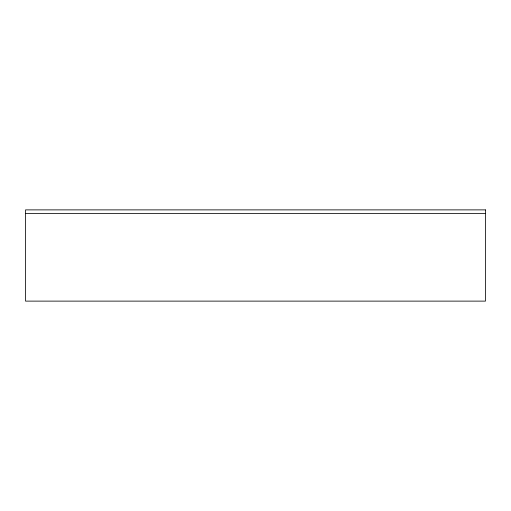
<?xml version="1.0" encoding="UTF-8"?>
<svg xmlns="http://www.w3.org/2000/svg" width="511" height="511" viewBox="0 0 511 511"><rect width="100%" height="100%" fill="white"/><g stroke="black" fill="none" stroke-linecap="round" stroke-linejoin="round"><path stroke-width="0.77" d="M25.55 213.604L485.45 213.604M485.45 209.88L25.55 209.88L25.55 301.12L485.45 301.12L485.45 209.88"/></g></svg>
